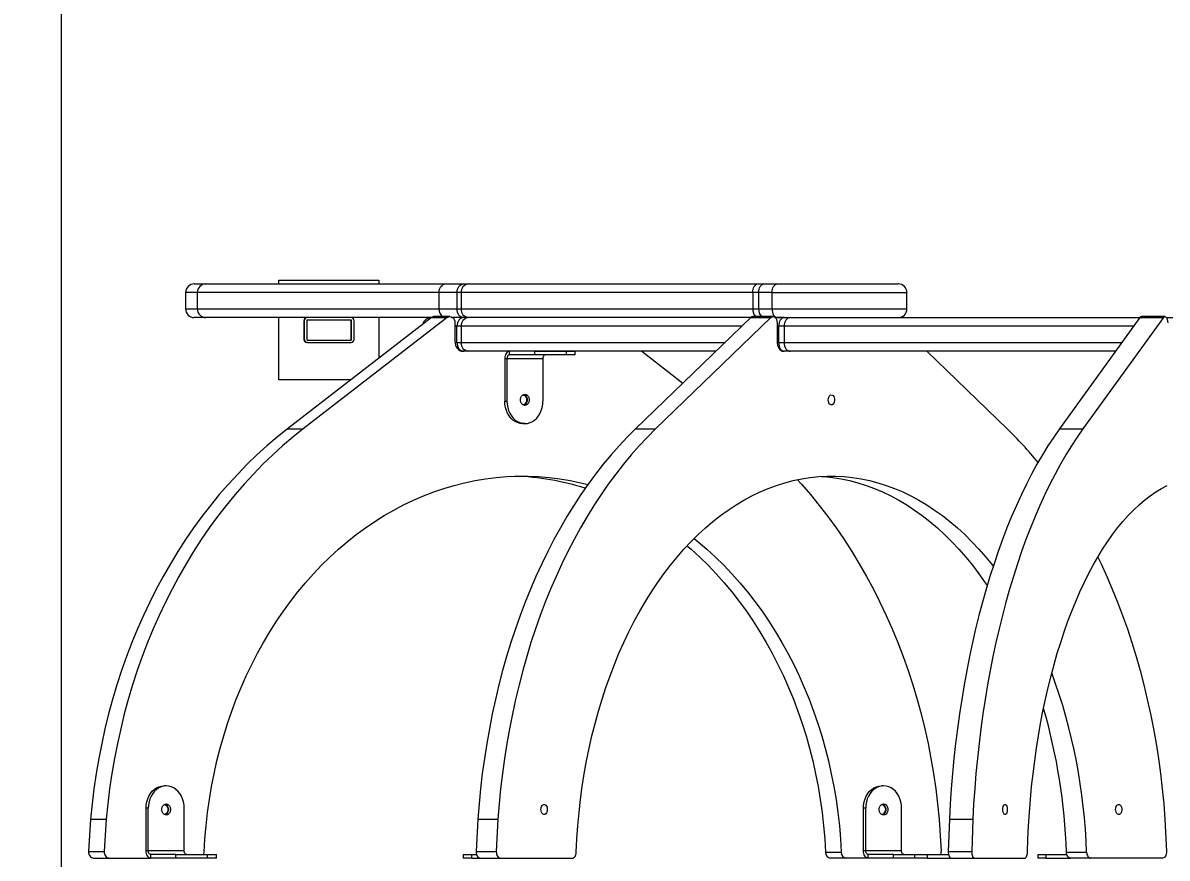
# Model space of a CAD drawing. Header units: millimetres. Extents: x -4727 to 4677, y -3642 to 4812.
# Drawn here: x -3258 to -2340, y -1421 to -751 of the extents above; entities that cross this region are included whole.
import ezdxf

# ---------------------------------------------------------------- set-up
doc = ezdxf.new("R2010")
doc.units = ezdxf.units.MM
for name, color, linetype in [('DIKOM_ОБЪЕКТ', 7, 'Continuous'), ('DIKOM_РАЗМЕР_ЗОНА', 7, 'Continuous'), ('DIKOM_РАЗМЕР_ОБЪЕКТА', 7, 'Continuous')]:
    doc.layers.add(name, color=color, linetype=linetype)
doc.styles.add('style1', font='arial.ttf', dxfattribs={"width": 0.8})
doc.dimstyles.new('1-50', dxfattribs={"dimtxt": 300, "dimasz": 200, "dimexe": 100, "dimexo": 0, "dimgap": 100, "dimtad": 1, "dimdec": 0, "dimtxsty": 'style1', "dimcen": 0, "dimclrd": 7, "dimclre": 7, "dimadec": 1, "dimazin": 2, "dimtfac": 1, "dimtdec": 0, "dimtmove": 1, "dimatfit": 3, "dimfxl": 0, "dimlwd": 25, "dimlwe": 18, "dimarcsym": 0})

# ---------------------------------------------------------------- blocks, each defined once
blk = doc.blocks.new('*D15')
at = {"layer": 'Defpoints', "color": 0, "transparency": 16777216}
for p in [(1810.05, 3454.79), (1810.05, 1556.95), (-3226.68, -1434.35)]:
    blk.add_point(p, dxfattribs=at)
at = {"layer": 'DIKOM_РАЗМЕР_ОБЪЕКТА', "color": 7, "lineweight": 18, "transparency": 16777216}
for p, q in [((-3226.68, -1434.35), (-3226.68, 3554.79)), ((1810.05, 1556.95), (1810.05, 3554.79))]:
    blk.add_line(p, q, dxfattribs=at)
at = {"layer": 'DIKOM_РАЗМЕР_ОБЪЕКТА', "color": 7, "lineweight": 25, "transparency": 16777216}
blk.add_line((-3026.68, 3454.79), (1610.05, 3454.79), dxfattribs=at)
at = {"layer": 'DIKOM_РАЗМЕР_ОБЪЕКТА', "color": 7, "transparency": 16777216}
for points in [[(-3026.68, 3488.12), (-3026.68, 3421.46), (-3226.68, 3454.79)], [(1610.05, 3488.12), (1610.05, 3421.46), (1810.05, 3454.79)]]:
    blk.add_solid(points, dxfattribs=at)
at = {"layer": 'DIKOM_РАЗМЕР_ОБЪЕКТА', "color": 0, "transparency": 16777216, "insert": (-1130.75, 3707.96), "char_height": 300, "attachment_point": 5, "style": 'style1'}
blk.add_mtext('5000', dxfattribs=at)
blk = doc.blocks.new('*D14')
at = {"layer": 'Defpoints', "color": 0, "transparency": 16777216}
for p in [(3933.65, 4362.29), (3933.65, 1610.98), (-4726.68, -2207.35)]:
    blk.add_point(p, dxfattribs=at)
at = {"layer": 'DIKOM_РАЗМЕР_ЗОНА', "color": 7, "lineweight": 18, "transparency": 16777216}
for p, q in [((-4726.68, -2207.35), (-4726.68, 4462.29)), ((3933.65, 1610.98), (3933.65, 4462.29))]:
    blk.add_line(p, q, dxfattribs=at)
at = {"layer": 'DIKOM_РАЗМЕР_ЗОНА', "color": 7, "lineweight": 25, "transparency": 16777216}
blk.add_line((-4526.68, 4362.29), (3733.65, 4362.29), dxfattribs=at)
at = {"layer": 'DIKOM_РАЗМЕР_ЗОНА', "color": 7, "transparency": 16777216}
for points in [[(-4526.68, 4395.62), (-4526.68, 4328.96), (-4726.68, 4362.29)], [(3733.65, 4395.62), (3733.65, 4328.96), (3933.65, 4362.29)]]:
    blk.add_solid(points, dxfattribs=at)
at = {"layer": 'DIKOM_РАЗМЕР_ЗОНА', "color": 0, "transparency": 16777216, "insert": (-1226.33, 4615.46), "char_height": 300, "attachment_point": 5, "style": 'style1'}
blk.add_mtext('8650', dxfattribs=at)

msp = doc.modelspace()

# ---------------------------------------------------------------- linework, layer by layer
at = {"layer": 'DIKOM_ОБЪЕКТ', "color": 7, "linetype": 'Continuous', "lineweight": 15}
for p, q in [((-3120.06, -960.37), (-3110.79, -960.37)), ((-3110.79, -960.37), (-2918.21, -960.37)), ((-3052.17, -960.37), (-3052.17, -957.37)), ((-3052.17, -957.37), (-3052.16, -957.37)), ((-3052.16, -960.37), (-3052.16, -957.37)), ((-3052.16, -957.37), (-2972.16, -957.37)), ((-2972.16, -957.37), (-2972.16, -960.37)), ((-2918.21, -960.37), (-2903.83, -960.37)), ((-2903.83, -960.37), (-2900.16, -960.37)), ((-2900.16, -960.37), (-2667.95, -960.37)), ((-2667.95, -960.37), (-2662.85, -960.37)), ((-2662.85, -960.37), (-2652.2, -960.37)), ((-2652.2, -960.37), (-2555.4, -960.37)), ((-3127.06, -967.37), (-3127.06, -980.37)), ((-3117.67, -967.37), (-3127.06, -967.37)), ((-2923.81, -967.37), (-3117.67, -967.37)), ((-3117.67, -967.37), (-3117.67, -980.37)), ((-2909.43, -967.37), (-2923.81, -967.37)), ((-2923.81, -967.37), (-2923.81, -980.37)), ((-2906.05, -967.37), (-2909.43, -967.37)), ((-2909.43, -967.37), (-2909.43, -980.37)), ((-2672.02, -967.37), (-2906.05, -967.37)), ((-2906.05, -967.37), (-2906.05, -980.37)), ((-2667.34, -967.37), (-2672.02, -967.37)), ((-2672.02, -967.37), (-2672.02, -980.37)), ((-2656.68, -967.37), (-2667.34, -967.37)), ((-2667.34, -967.37), (-2667.34, -980.37)), ((-2656.68, -967.37), (-2656.68, -980.37)), ((-2656.68, -967.37), (-2548.4, -967.37)), ((-2548.4, -980.37), (-2548.4, -967.37)), ((-3127.06, -980.37), (-3117.67, -980.37)), ((-3117.67, -980.37), (-2923.81, -980.37)), ((-2923.81, -980.37), (-2909.43, -980.37)), ((-2909.43, -980.37), (-2906.05, -980.37)), ((-2906.05, -980.37), (-2672.02, -980.37)), ((-2672.02, -980.37), (-2667.34, -980.37)), ((-2667.34, -980.37), (-2656.68, -980.37)), ((-2656.68, -980.37), (-2548.4, -980.37)), ((-3110.79, -987.37), (-3120.06, -987.37)), ((-2929.77, -987.37), (-3110.79, -987.37)), ((-3052.17, -1037.37), (-3052.17, -987.37)), ((-3052.16, -1037.37), (-3052.16, -987.37)), ((-2929.79, -987.38), (-3045.27, -1076.62)), ((-2917.19, -987.38), (-3032.67, -1076.62)), ((-3031.83, -989.87), (-3032.16, -989.87)), ((-3032.16, -989.87), (-3032.16, -1004.87)), ((-3031.83, -989.87), (-3031.83, -1004.87)), ((-3029.83, -989.87), (-3029.83, -1004.87)), ((-2994.33, -989.37), (-3029.33, -989.37)), ((-2993.83, -989.87), (-2994.16, -989.87)), ((-2994.16, -1004.87), (-2994.16, -989.87)), ((-2993.83, -1004.87), (-2993.83, -989.87)), ((-2991.83, -1004.87), (-2991.83, -989.87)), ((-2972.16, -987.37), (-2972.16, -1020.13)), ((-2930.02, -987.37), (-2929.77, -987.37)), ((-2929.79, -987.38), (-2917.19, -987.38)), ((-2915.01, -986.58), (-2927.61, -986.58)), ((-2903.83, -987.37), (-2912.86, -987.37)), ((-2900.16, -987.37), (-2903.83, -987.37)), ((-2673.57, -987.37), (-2900.16, -987.37)), ((-2673.59, -987.38), (-2766.08, -1076.62)), ((-2657.47, -987.38), (-2749.96, -1076.62)), ((-2673.59, -987.38), (-2657.47, -987.38)), ((-2655.72, -986.58), (-2671.84, -986.58)), ((-2652.2, -987.37), (-2653.99, -987.37)), ((-2653.99, -987.37), (-2646.77, -987.37)), ((-2646.77, -987.37), (-2652.2, -987.37)), ((-2646.77, -987.37), (-2641.98, -987.37)), ((-2641.98, -987.37), (-2361.42, -987.37)), ((-2361.44, -987.38), (-2425.99, -1076.62)), ((-2342.65, -987.38), (-2407.21, -1076.62)), ((-2361.44, -987.38), (-2342.65, -987.38)), ((-2341.43, -986.58), (-2360.22, -986.58)), ((-2340.23, -987.37), (-2335.13, -987.37)), ((-2911.01, -991.58), (-2911.01, -1006.37)), ((-2909.43, -994.37), (-2911.01, -994.37)), ((-2906.05, -994.37), (-2909.43, -994.37)), ((-2909.43, -1007.37), (-2909.43, -994.37)), ((-2906.05, -994.37), (-2906.05, -1007.37)), ((-2680.83, -994.37), (-2906.05, -994.37)), ((-2652.52, -991.58), (-2652.52, -1006.37)), ((-2651.26, -994.37), (-2652.52, -994.37)), ((-2646.85, -994.37), (-2651.26, -994.37)), ((-2651.26, -1007.37), (-2651.26, -994.37)), ((-2646.85, -994.37), (-2646.85, -1007.37)), ((-2366.49, -994.37), (-2646.85, -994.37)), ((-3031.83, -1004.87), (-3032.16, -1004.87)), ((-3029.33, -1007.37), (-3029.66, -1007.37)), ((-3029.33, -1005.37), (-2994.33, -1005.37)), ((-3029.33, -1007.37), (-2994.33, -1007.37)), ((-2993.83, -1004.87), (-2994.16, -1004.87)), ((-2910.96, -1007.37), (-2909.43, -1007.37)), ((-2909.43, -1007.37), (-2906.05, -1007.37)), ((-2906.05, -1007.37), (-2694.3, -1007.37)), ((-2652.48, -1007.37), (-2651.26, -1007.37)), ((-2651.26, -1007.37), (-2646.85, -1007.37)), ((-2646.85, -1007.37), (-2375.89, -1007.37)), ((-2903.83, -1014.37), (-2904.68, -1014.37)), ((-2867.42, -1014.37), (-2904.62, -1014.37)), ((-2900.16, -1014.37), (-2903.83, -1014.37)), ((-2701.55, -1014.37), (-2900.16, -1014.37)), ((-2867.42, -1014.37), (-2867.42, -1017.37)), ((-2847.01, -1014.37), (-2867.42, -1014.37)), ((-2847.01, -1017.37), (-2867.42, -1017.37)), ((-2847.01, -1014.37), (-2821.81, -1014.37)), ((-2847.01, -1017.37), (-2847.01, -1014.37)), ((-2821.81, -1017.37), (-2847.01, -1017.37)), ((-2821.81, -1014.37), (-2821.81, -1017.37)), ((-2821.81, -1014.37), (-2814.61, -1014.37)), ((-2814.61, -1017.37), (-2821.81, -1017.37)), ((-2814.61, -1017.37), (-2814.61, -1014.37)), ((-2808.62, -1014.37), (-2814.61, -1014.37)), ((-2761.13, -1014.37), (-2728.05, -1039.93)), ((-2646.77, -1014.37), (-2647.45, -1014.37)), ((-2570.51, -1014.37), (-2647.39, -1014.37)), ((-2641.98, -1014.37), (-2646.77, -1014.37)), ((-2380.95, -1014.37), (-2641.98, -1014.37)), ((-2532.47, -1014.37), (-2467.94, -1076.62)), ((-2381.35, -1014.37), (-2381.35, -1014.92)), ((-2381.35, -1014.37), (-2380.95, -1014.37)), ((-2869.22, -1020.37), (-2871.02, -1020.37)), ((-2871.02, -1020.37), (-2871.02, -1054.37)), ((-2840.42, -1020.37), (-2869.22, -1020.37)), ((-2869.22, -1020.37), (-2869.22, -1054.37)), ((-2840.42, -1020.37), (-2840.42, -1054.37)), ((-3052.17, -1037.37), (-3052.16, -1037.37)), ((-2994.47, -1037.37), (-3052.16, -1037.37)), ((-2871.02, -1054.37), (-2869.22, -1054.37)), ((-2854.82, -1072.37), (-2856.62, -1072.37)), ((-3045.27, -1076.62), (-3032.67, -1076.62)), ((-2766.08, -1076.62), (-2749.96, -1076.62)), ((-2425.99, -1076.62), (-2407.21, -1076.62)), ((-3142.57, -1362.85), (-3144.37, -1362.85)), ((-2567.06, -1362.85), (-2568.86, -1362.85)), ((-3156.97, -1380.85), (-3158.77, -1380.85)), ((-3158.77, -1414.85), (-3158.77, -1380.85)), ((-3156.97, -1414.85), (-3156.97, -1380.85)), ((-3128.17, -1414.85), (-3128.17, -1380.85)), ((-2581.46, -1380.85), (-2583.26, -1380.85)), ((-2583.26, -1414.85), (-2583.26, -1380.85)), ((-2581.46, -1414.85), (-2581.46, -1380.85)), ((-2552.66, -1414.85), (-2552.66, -1380.85)), ((-3203.3, -1389.7), (-3204.87, -1415.62)), ((-3203.3, -1389.7), (-3190.7, -1389.7)), ((-3190.7, -1389.7), (-3192.26, -1415.62)), ((-2892.65, -1389.7), (-2893.9, -1415.62)), ((-2892.65, -1389.7), (-2876.52, -1389.7)), ((-2876.52, -1389.7), (-2877.78, -1415.62)), ((-2522.54, -1389.7), (-2520.97, -1415.62)), ((-2514.33, -1389.7), (-2515.2, -1415.62)), ((-2514.33, -1389.7), (-2495.54, -1389.7)), ((-2495.54, -1389.7), (-2496.42, -1415.62)), ((-2341.38, -1389.7), (-2340.12, -1415.62)), ((-3204.87, -1415.62), (-3192.26, -1415.62)), ((-3200.87, -1420.85), (-3188.27, -1420.85)), ((-3188.27, -1420.85), (-3155.17, -1420.85)), ((-3158.77, -1414.85), (-3156.97, -1414.85)), ((-3156.97, -1414.85), (-3128.17, -1414.85)), ((-3155.17, -1417.85), (-3155.17, -1420.85)), ((-3134.77, -1417.85), (-3155.17, -1417.85)), ((-3134.77, -1420.85), (-3155.17, -1420.85)), ((-3134.77, -1420.85), (-3134.77, -1417.85)), ((-3134.77, -1417.85), (-3109.57, -1417.85)), ((-3109.57, -1420.85), (-3134.77, -1420.85)), ((-3109.57, -1420.85), (-3109.57, -1417.85)), ((-3109.57, -1417.85), (-3102.37, -1417.85)), ((-3102.37, -1420.85), (-3109.57, -1420.85)), ((-3102.37, -1420.85), (-3102.37, -1417.85)), ((-2904.25, -1417.85), (-2904.25, -1420.85)), ((-2904.25, -1417.85), (-2897.79, -1417.85)), ((-2897.79, -1420.85), (-2904.25, -1420.85)), ((-2897.79, -1417.85), (-2897.79, -1420.85)), ((-2897.79, -1417.85), (-2893.64, -1417.85)), ((-2897.79, -1420.85), (-2890.7, -1420.85)), ((-2893.9, -1415.62), (-2877.78, -1415.62)), ((-2890.7, -1420.85), (-2874.58, -1420.85)), ((-2874.58, -1420.85), (-2816.84, -1420.85)), ((-2613.65, -1416.13), (-2601.05, -1416.13)), ((-2597.06, -1420.85), (-2609.66, -1420.85)), ((-2579.66, -1420.85), (-2597.06, -1420.85)), ((-2583.26, -1414.85), (-2581.46, -1414.85)), ((-2581.46, -1414.85), (-2552.66, -1414.85)), ((-2579.66, -1417.85), (-2579.66, -1420.85)), ((-2559.26, -1417.85), (-2579.66, -1417.85)), ((-2559.26, -1420.85), (-2579.66, -1420.85)), ((-2559.26, -1420.85), (-2559.26, -1417.85)), ((-2559.26, -1417.85), (-2542.21, -1417.85)), ((-2542.21, -1420.85), (-2559.26, -1420.85)), ((-2542.21, -1417.85), (-2542.21, -1420.85)), ((-2542.21, -1417.85), (-2532.26, -1417.85)), ((-2532.26, -1420.85), (-2542.21, -1420.85)), ((-2532.26, -1417.85), (-2532.26, -1420.85)), ((-2532.26, -1417.85), (-2515.02, -1417.85)), ((-2532.26, -1420.85), (-2512.97, -1420.85)), ((-2515.2, -1415.62), (-2496.42, -1415.62)), ((-2512.97, -1420.85), (-2494.19, -1420.85)), ((-2494.19, -1420.85), (-2453.89, -1420.85)), ((-2443.32, -1417.85), (-2443.32, -1420.85)), ((-2443.32, -1417.85), (-2436.85, -1417.85)), ((-2436.85, -1420.85), (-2443.32, -1420.85)), ((-2436.85, -1417.85), (-2436.85, -1420.85)), ((-2436.85, -1417.85), (-2420.12, -1417.85)), ((-2436.85, -1420.85), (-2417.19, -1420.85)), ((-2420.38, -1416.13), (-2404.26, -1416.13)), ((-2401.06, -1420.85), (-2417.19, -1420.85)), ((-2343.32, -1420.85), (-2401.06, -1420.85))]:
    msp.add_line(p, q, dxfattribs=at)
at = {"layer": 'DIKOM_ОБЪЕКТ', "color": 7, "linetype": 'Continuous', "lineweight": 15, "flags": 128}
for points in [[(-2923.81, -967.37), (-2923.71, -966), (-2923.39, -964.69), (-2922.87, -963.48), (-2922.17, -962.42), (-2921.33, -961.55), (-2920.36, -960.9), (-2919.31, -960.5), (-2918.21, -960.37)], [(-2909.43, -967.37), (-2909.32, -966), (-2909, -964.69), (-2908.49, -963.48), (-2907.79, -962.42), (-2906.94, -961.55), (-2905.97, -960.9), (-2904.92, -960.5), (-2903.83, -960.37)], [(-2672.02, -967.37), (-2671.95, -966), (-2671.71, -964.69), (-2671.34, -963.48), (-2670.83, -962.42), (-2670.21, -961.55), (-2669.51, -960.9), (-2668.74, -960.5), (-2667.95, -960.37)], [(-2667.34, -967.37), (-2667.25, -966), (-2667, -964.69), (-2666.58, -963.48), (-2666.02, -962.42), (-2665.35, -961.55), (-2664.57, -960.9), (-2663.73, -960.5), (-2662.85, -960.37)], [(-2656.68, -967.37), (-2656.6, -966), (-2656.34, -964.69), (-2655.93, -963.48), (-2655.37, -962.42), (-2654.69, -961.55), (-2653.91, -960.9), (-2653.07, -960.5), (-2652.2, -960.37)], [(-2903.83, -987.37), (-2904.92, -987.23), (-2905.97, -986.83), (-2906.94, -986.19), (-2907.79, -985.32), (-2908.49, -984.25), (-2909, -983.04), (-2909.32, -981.73), (-2909.43, -980.37)], [(-2656.68, -980.37), (-2656.6, -981.73), (-2656.34, -983.04), (-2655.93, -984.25), (-2655.37, -985.32), (-2654.69, -986.19), (-2653.91, -986.83), (-2653.07, -987.23), (-2652.2, -987.37)], [(-2917.19, -987.38), (-2916.23, -986.81), (-2915.17, -986.58), (-2914.11, -986.71), (-2913.1, -987.18), (-2912.24, -987.97), (-2911.58, -989.02), (-2911.16, -990.25), (-2911.01, -991.58)], [(-2903.83, -987.37), (-2904.92, -987.5), (-2905.97, -987.9), (-2906.94, -988.55), (-2907.79, -989.42), (-2908.49, -990.48), (-2909, -991.69), (-2909.32, -993), (-2909.43, -994.37)], [(-2657.47, -987.38), (-2656.69, -986.81), (-2655.85, -986.58), (-2654.99, -986.71), (-2654.19, -987.18), (-2653.5, -987.97), (-2652.97, -989.02), (-2652.63, -990.25), (-2652.52, -991.58)], [(-2646.77, -987.37), (-2647.65, -987.5), (-2648.49, -987.9), (-2649.26, -988.55), (-2649.94, -989.42), (-2650.5, -990.48), (-2650.92, -991.69), (-2651.17, -993), (-2651.26, -994.37)], [(-2641.98, -987.37), (-2642.93, -987.5), (-2643.85, -987.9), (-2644.69, -988.55), (-2645.43, -989.42), (-2646.03, -990.48), (-2646.48, -991.69), (-2646.76, -993), (-2646.85, -994.37)], [(-2342.65, -987.38), (-2342.11, -986.81), (-2341.52, -986.58), (-2340.93, -986.71), (-2340.37, -987.18), (-2339.88, -987.97), (-2339.51, -989.02), (-2339.28, -990.25), (-2339.2, -991.58)], [(-2911.01, -1006.37), (-2910.89, -1007.93), (-2910.53, -1009.43), (-2909.94, -1010.81), (-2909.14, -1012.02), (-2908.17, -1013.02), (-2907.06, -1013.76), (-2905.86, -1014.21), (-2904.62, -1014.37)], [(-2909.43, -1007.37), (-2909.32, -1008.73), (-2909, -1010.04), (-2908.49, -1011.25), (-2907.79, -1012.32), (-2906.94, -1013.19), (-2905.97, -1013.83), (-2904.92, -1014.23), (-2903.83, -1014.37)], [(-2652.52, -1006.37), (-2652.42, -1007.93), (-2652.13, -1009.43), (-2651.65, -1010.81), (-2651.02, -1012.02), (-2650.24, -1013.02), (-2649.35, -1013.76), (-2648.39, -1014.21), (-2647.39, -1014.37)], [(-2651.26, -1007.37), (-2651.17, -1008.73), (-2650.92, -1010.04), (-2650.5, -1011.25), (-2649.94, -1012.32), (-2649.26, -1013.19), (-2648.49, -1013.83), (-2647.65, -1014.23), (-2646.77, -1014.37)], [(-2646.85, -1007.37), (-2646.76, -1008.73), (-2646.48, -1010.04), (-2646.03, -1011.25), (-2645.43, -1012.32), (-2644.69, -1013.19), (-2643.85, -1013.83), (-2642.93, -1014.23), (-2641.98, -1014.37)], [(-2867.42, -1014.37), (-2868.12, -1014.48), (-2868.79, -1014.82), (-2869.42, -1015.38), (-2869.96, -1016.12), (-2870.41, -1017.03), (-2870.74, -1018.07), (-2870.95, -1019.2), (-2871.02, -1020.37)], [(-2867.42, -1017.37), (-2867.77, -1017.42), (-2868.1, -1017.59), (-2868.42, -1017.87), (-2868.69, -1018.24), (-2868.91, -1018.7), (-2869.08, -1019.22), (-2869.18, -1019.78), (-2869.22, -1020.37)], [(-2838.62, -1017.37), (-2838.97, -1017.42), (-2839.31, -1017.59), (-2839.62, -1017.87), (-2839.89, -1018.24), (-2840.11, -1018.7), (-2840.28, -1019.22), (-2840.38, -1019.78), (-2840.42, -1020.37)], [(-2856.62, -1072.37), (-2858.67, -1072.18), (-2860.67, -1071.64), (-2862.6, -1070.74), (-2864.4, -1069.51), (-2866.05, -1067.97), (-2867.5, -1066.15), (-2868.73, -1064.1), (-2869.71, -1061.84), (-2870.43, -1059.44), (-2870.87, -1056.93), (-2871.02, -1054.37)], [(-2869.22, -1054.37), (-2869.07, -1056.93), (-2868.63, -1059.44), (-2867.91, -1061.84), (-2866.93, -1064.1), (-2865.7, -1066.15), (-2864.25, -1067.97), (-2862.6, -1069.51), (-2860.8, -1070.74), (-2858.87, -1071.64), (-2856.87, -1072.18), (-2854.82, -1072.37)], [(-2854.82, -1048.97), (-2853.82, -1049.14), (-2852.91, -1049.66), (-2852.16, -1050.48), (-2851.61, -1051.54), (-2851.33, -1052.74), (-2851.33, -1053.99), (-2851.61, -1055.19), (-2852.16, -1056.25), (-2852.91, -1057.07), (-2853.82, -1057.59), (-2854.82, -1057.77), (-2855.81, -1057.59), (-2856.72, -1057.07), (-2857.48, -1056.25), (-2858.02, -1055.19), (-2858.3, -1053.99), (-2858.3, -1052.74), (-2858.02, -1051.54), (-2857.48, -1050.48), (-2856.72, -1049.66), (-2855.81, -1049.14), (-2854.82, -1048.97)], [(-2856.31, -1049.38), (-2855.9, -1049.47), (-2855.02, -1049.9), (-2854.27, -1050.65), (-2853.73, -1051.63), (-2853.45, -1052.77), (-2853.45, -1053.96), (-2853.73, -1055.1), (-2854.27, -1056.09), (-2855.02, -1056.83), (-2855.9, -1057.27), (-2856.31, -1057.35)], [(-2855.72, -1049.11), (-2855.62, -1049.14), (-2854.71, -1049.66), (-2853.96, -1050.48), (-2853.41, -1051.54), (-2853.13, -1052.74), (-2853.13, -1053.99), (-2853.41, -1055.19), (-2853.96, -1056.25), (-2854.71, -1057.07), (-2855.62, -1057.59), (-2855.72, -1057.62)], [(-2854.82, -1072.37), (-2852.77, -1072.18), (-2850.76, -1071.64), (-2848.83, -1070.74), (-2847.03, -1069.51), (-2845.39, -1067.97), (-2843.93, -1066.15), (-2842.7, -1064.1), (-2841.72, -1061.84), (-2841, -1059.44), (-2840.56, -1056.93), (-2840.42, -1054.37)], [(-2611.51, -1053.37), (-2611.4, -1052.19), (-2611.07, -1051.11), (-2610.55, -1050.24), (-2609.89, -1049.64), (-2609.14, -1049.38), (-2608.38, -1049.47), (-2607.67, -1049.9), (-2607.07, -1050.65), (-2606.64, -1051.63), (-2606.42, -1052.77), (-2606.42, -1053.96), (-2606.64, -1055.1), (-2607.07, -1056.09), (-2607.67, -1056.83), (-2608.38, -1057.27), (-2609.14, -1057.35), (-2609.89, -1057.09), (-2610.55, -1056.49), (-2611.07, -1055.62), (-2611.4, -1054.54), (-2611.51, -1053.37)], [(-3045.27, -1076.62), (-3053.61, -1083.28), (-3061.78, -1090.24), (-3069.79, -1097.49), (-3077.62, -1105.04), (-3085.27, -1112.86), (-3092.74, -1120.97), (-3100.01, -1129.34), (-3107.09, -1137.98), (-3113.96, -1146.87), (-3120.61, -1156.01), (-3127.05, -1165.39), (-3133.27, -1175), (-3139.26, -1184.84), (-3145.02, -1194.89), (-3150.54, -1205.14), (-3155.82, -1215.6), (-3160.85, -1226.24), (-3165.62, -1237.06), (-3170.15, -1248.06), (-3174.41, -1259.21), (-3178.41, -1270.52), (-3182.14, -1281.96), (-3185.61, -1293.54), (-3188.8, -1305.24), (-3191.71, -1317.05), (-3194.35, -1328.97), (-3196.71, -1340.97), (-3198.78, -1353.06), (-3200.57, -1365.22), (-3202.08, -1377.43), (-3203.3, -1389.7)], [(-3032.67, -1076.62), (-3041, -1083.28), (-3049.18, -1090.24), (-3057.18, -1097.49), (-3065.02, -1105.04), (-3072.67, -1112.86), (-3080.14, -1120.97), (-3087.41, -1129.34), (-3094.49, -1137.98), (-3101.36, -1146.87), (-3108.01, -1156.01), (-3114.45, -1165.39), (-3120.67, -1175), (-3126.66, -1184.84), (-3132.42, -1194.89), (-3137.94, -1205.14), (-3143.22, -1215.6), (-3148.25, -1226.24), (-3153.02, -1237.06), (-3157.55, -1248.06), (-3161.81, -1259.21), (-3165.81, -1270.52), (-3169.54, -1281.96), (-3173.01, -1293.54), (-3176.2, -1305.24), (-3179.11, -1317.05), (-3181.75, -1328.97), (-3184.11, -1340.97), (-3186.18, -1353.06), (-3187.97, -1365.22), (-3189.48, -1377.43), (-3190.7, -1389.7)], [(-2766.08, -1076.62), (-2772.75, -1083.28), (-2779.3, -1090.24), (-2785.71, -1097.49), (-2791.99, -1105.04), (-2798.12, -1112.86), (-2804.1, -1120.97), (-2809.92, -1129.34), (-2815.59, -1137.98), (-2821.09, -1146.87), (-2826.42, -1156.01), (-2831.58, -1165.39), (-2836.56, -1175), (-2841.36, -1184.84), (-2845.97, -1194.89), (-2850.39, -1205.14), (-2854.62, -1215.6), (-2858.65, -1226.24), (-2862.47, -1237.06), (-2866.1, -1248.06), (-2869.51, -1259.21), (-2872.71, -1270.52), (-2875.7, -1281.96), (-2878.48, -1293.54), (-2881.03, -1305.24), (-2883.37, -1317.05), (-2885.48, -1328.97), (-2887.37, -1340.97), (-2889.03, -1353.06), (-2890.46, -1365.22), (-2891.67, -1377.43), (-2892.65, -1389.7)], [(-2749.96, -1076.62), (-2756.63, -1083.28), (-2763.18, -1090.24), (-2769.59, -1097.49), (-2775.86, -1105.04), (-2781.99, -1112.86), (-2787.97, -1120.97), (-2793.8, -1129.34), (-2799.47, -1137.98), (-2804.97, -1146.87), (-2810.3, -1156.01), (-2815.46, -1165.39), (-2820.44, -1175), (-2825.24, -1184.84), (-2829.85, -1194.89), (-2834.27, -1205.14), (-2838.49, -1215.6), (-2842.52, -1226.24), (-2846.35, -1237.06), (-2849.97, -1248.06), (-2853.39, -1259.21), (-2856.59, -1270.52), (-2859.58, -1281.96), (-2862.35, -1293.54), (-2864.91, -1305.24), (-2867.24, -1317.05), (-2869.36, -1328.97), (-2871.24, -1340.97), (-2872.91, -1353.06), (-2874.34, -1365.22), (-2875.55, -1377.43), (-2876.52, -1389.7)], [(-2425.99, -1076.62), (-2430.65, -1083.28), (-2435.22, -1090.24), (-2439.69, -1097.49), (-2444.07, -1105.04), (-2448.35, -1112.86), (-2452.52, -1120.97), (-2456.59, -1129.34), (-2460.54, -1137.98), (-2464.38, -1146.87), (-2468.11, -1156.01), (-2471.71, -1165.39), (-2475.18, -1175), (-2478.53, -1184.84), (-2481.75, -1194.89), (-2484.83, -1205.14), (-2487.78, -1215.6), (-2490.6, -1226.24), (-2493.27, -1237.06), (-2495.8, -1248.06), (-2498.18, -1259.21), (-2500.41, -1270.52), (-2502.5, -1281.96), (-2504.44, -1293.54), (-2506.22, -1305.24), (-2507.85, -1317.05), (-2509.32, -1328.97), (-2510.64, -1340.97), (-2511.8, -1353.06), (-2512.8, -1365.22), (-2513.65, -1377.43), (-2514.33, -1389.7)], [(-2407.21, -1076.62), (-2411.86, -1083.28), (-2416.43, -1090.24), (-2420.91, -1097.49), (-2425.29, -1105.04), (-2429.57, -1112.86), (-2433.74, -1120.97), (-2437.81, -1129.34), (-2441.76, -1137.98), (-2445.6, -1146.87), (-2449.32, -1156.01), (-2452.92, -1165.39), (-2456.4, -1175), (-2459.75, -1184.84), (-2462.97, -1194.89), (-2466.05, -1205.14), (-2469, -1215.6), (-2471.81, -1226.24), (-2474.48, -1237.06), (-2477.01, -1248.06), (-2479.39, -1259.21), (-2481.63, -1270.52), (-2483.72, -1281.96), (-2485.65, -1293.54), (-2487.44, -1305.24), (-2489.07, -1317.05), (-2490.54, -1328.97), (-2491.86, -1340.97), (-2493.02, -1353.06), (-2494.02, -1365.22), (-2494.86, -1377.43), (-2495.54, -1389.7)], [(-3112.18, -1416.13), (-3111.55, -1405.52), (-3110.64, -1394.93), (-3109.45, -1384.4), (-3107.98, -1373.91), (-3106.23, -1363.5), (-3104.2, -1353.16), (-3101.9, -1342.91), (-3099.33, -1332.76), (-3096.49, -1322.73), (-3093.39, -1312.82), (-3090.02, -1303.04), (-3086.39, -1293.41), (-3082.51, -1283.94), (-3078.38, -1274.63), (-3074.01, -1265.5), (-3069.39, -1256.55), (-3064.54, -1247.81), (-3059.46, -1239.26), (-3054.16, -1230.94), (-3048.63, -1222.84), (-3042.9, -1214.97), (-3036.95, -1207.35), (-3030.81, -1199.98), (-3024.48, -1192.87), (-3017.96, -1186.02), (-3011.26, -1179.45), (-3004.39, -1173.16), (-2997.35, -1167.17), (-2990.17, -1161.46), (-2982.83, -1156.06), (-2975.35, -1150.97), (-2967.74, -1146.19), (-2960.01, -1141.73), (-2952.17, -1137.59), (-2944.22, -1133.78), (-2936.17, -1130.31), (-2928.03, -1127.17), (-2919.82, -1124.37), (-2911.53, -1121.91), (-2903.19, -1119.8), (-2894.79, -1118.04), (-2886.35, -1116.63), (-2877.88, -1115.57), (-2869.38, -1114.86), (-2860.87, -1114.51), (-2852.36, -1114.51), (-2843.85, -1114.86), (-2835.35, -1115.57), (-2826.88, -1116.63), (-2818.44, -1118.04), (-2810.04, -1119.8), (-2804.28, -1121.22)], [(-2813.64, -1416.13), (-2813.14, -1405.52), (-2812.41, -1394.93), (-2811.45, -1384.4), (-2810.27, -1373.91), (-2808.87, -1363.5), (-2807.25, -1353.16), (-2805.41, -1342.91), (-2803.35, -1332.76), (-2801.07, -1322.73), (-2798.58, -1312.82), (-2795.89, -1303.04), (-2792.98, -1293.41), (-2789.88, -1283.94), (-2786.57, -1274.63), (-2783.06, -1265.5), (-2779.37, -1256.55), (-2775.48, -1247.81), (-2771.41, -1239.26), (-2767.16, -1230.94), (-2762.74, -1222.84), (-2758.15, -1214.97), (-2753.39, -1207.35), (-2748.47, -1199.98), (-2743.39, -1192.87), (-2738.17, -1186.02), (-2732.81, -1179.45), (-2727.3, -1173.16), (-2721.67, -1167.17), (-2715.91, -1161.46), (-2710.04, -1156.06), (-2704.05, -1150.97), (-2697.95, -1146.19), (-2691.76, -1141.73), (-2685.48, -1137.59), (-2679.11, -1133.78), (-2672.67, -1130.31), (-2666.15, -1127.17), (-2659.57, -1124.37), (-2652.93, -1121.91), (-2646.25, -1119.8), (-2639.52, -1118.04), (-2632.77, -1116.63), (-2625.98, -1115.57), (-2619.18, -1114.86), (-2612.36, -1114.51), (-2605.54, -1114.51), (-2598.72, -1114.86), (-2591.92, -1115.57), (-2585.13, -1116.63), (-2578.37, -1118.04), (-2571.65, -1119.8), (-2564.97, -1121.91), (-2558.33, -1124.37), (-2551.75, -1127.17), (-2545.23, -1130.31), (-2538.79, -1133.78), (-2532.42, -1137.59), (-2526.14, -1141.73), (-2519.94, -1146.19), (-2513.85, -1150.97), (-2507.86, -1156.06), (-2501.99, -1161.46), (-2496.23, -1167.17), (-2490.6, -1173.16), (-2485.09, -1179.45), (-2479.73, -1186.02), (-2479.16, -1186.75)], [(-2636.38, -1117.34), (-2633.09, -1120.97), (-2625.82, -1129.34), (-2618.75, -1137.98), (-2611.88, -1146.87), (-2605.22, -1156.01), (-2598.78, -1165.39), (-2592.56, -1175), (-2586.57, -1184.84), (-2580.81, -1194.89), (-2575.29, -1205.14), (-2570.02, -1215.6), (-2564.99, -1226.24), (-2560.21, -1237.06), (-2555.69, -1248.06), (-2551.42, -1259.21), (-2547.42, -1270.52), (-2543.69, -1281.96), (-2540.23, -1293.54), (-2537.04, -1305.24), (-2534.12, -1317.05), (-2531.48, -1328.97), (-2529.13, -1340.97), (-2527.05, -1353.06), (-2525.26, -1365.22), (-2523.76, -1377.43), (-2522.54, -1389.7)], [(-2617.01, -1114.71), (-2614.85, -1114.86), (-2608.04, -1115.57), (-2601.26, -1116.63), (-2594.5, -1118.04), (-2587.77, -1119.8), (-2581.09, -1121.91), (-2574.45, -1124.37), (-2567.87, -1127.17), (-2561.36, -1130.31), (-2554.91, -1133.78), (-2548.54, -1137.59), (-2542.26, -1141.73), (-2536.07, -1146.19), (-2529.97, -1150.97), (-2523.99, -1156.06), (-2518.11, -1161.46), (-2512.35, -1167.17), (-2506.72, -1173.16), (-2501.22, -1179.45), (-2495.85, -1186.02), (-2490.63, -1192.87), (-2485.56, -1199.98), (-2483.99, -1202.27)], [(-2451.65, -1416.13), (-2451.3, -1405.52), (-2450.79, -1394.93), (-2450.13, -1384.4), (-2449.3, -1373.91), (-2448.32, -1363.5), (-2447.19, -1353.16), (-2445.91, -1342.91), (-2444.47, -1332.76), (-2442.88, -1322.73), (-2441.15, -1312.82), (-2439.26, -1303.04), (-2437.24, -1293.41), (-2435.07, -1283.94), (-2432.76, -1274.63), (-2430.31, -1265.5), (-2427.73, -1256.55), (-2425.02, -1247.81), (-2422.18, -1239.26), (-2419.22, -1230.94), (-2416.13, -1222.84), (-2412.92, -1214.97), (-2409.6, -1207.35), (-2406.17, -1199.98), (-2402.63, -1192.87), (-2398.98, -1186.02), (-2395.24, -1179.45), (-2391.4, -1173.16), (-2387.46, -1167.17), (-2383.44, -1161.46), (-2379.34, -1156.06), (-2375.16, -1150.97), (-2370.91, -1146.19), (-2366.59, -1141.73), (-2362.2, -1137.59), (-2357.76, -1133.78), (-2353.26, -1130.31), (-2348.71, -1127.17), (-2344.12, -1124.37), (-2339.49, -1121.91)], [(-2719.09, -1164.56), (-2715.88, -1167.17), (-2708.85, -1173.16), (-2701.98, -1179.45), (-2695.28, -1186.02), (-2688.76, -1192.87), (-2682.42, -1199.98), (-2676.28, -1207.35), (-2670.34, -1214.97), (-2664.6, -1222.84), (-2659.08, -1230.94), (-2653.77, -1239.26), (-2648.69, -1247.81), (-2643.84, -1256.55), (-2639.22, -1265.5), (-2634.85, -1274.63), (-2630.72, -1283.94), (-2626.84, -1293.41), (-2623.21, -1303.04), (-2619.85, -1312.82), (-2616.74, -1322.73), (-2613.9, -1332.76), (-2611.33, -1342.91), (-2609.03, -1353.16), (-2607, -1363.5), (-2605.25, -1373.91), (-2603.78, -1384.4), (-2602.59, -1394.93), (-2601.68, -1405.52), (-2601.05, -1416.13)], [(-2724.7, -1170.34), (-2721.45, -1173.16), (-2714.58, -1179.45), (-2707.88, -1186.02), (-2701.36, -1192.87), (-2695.02, -1199.98), (-2688.88, -1207.35), (-2682.94, -1214.97), (-2677.2, -1222.84), (-2671.68, -1230.94), (-2666.37, -1239.26), (-2661.29, -1247.81), (-2656.44, -1256.55), (-2651.83, -1265.5), (-2647.45, -1274.63), (-2643.32, -1283.94), (-2639.44, -1293.41), (-2635.82, -1303.04), (-2632.45, -1312.82), (-2629.34, -1322.73), (-2626.5, -1332.76), (-2623.93, -1342.91), (-2621.63, -1353.16), (-2619.61, -1363.5), (-2617.86, -1373.91), (-2616.38, -1384.4), (-2615.19, -1394.93), (-2614.28, -1405.52), (-2613.65, -1416.13)], [(-2395.25, -1179.47), (-2392.66, -1184.84), (-2388.05, -1194.89), (-2383.63, -1205.14), (-2379.4, -1215.6), (-2375.38, -1226.24), (-2371.55, -1237.06), (-2367.93, -1248.06), (-2364.51, -1259.21), (-2361.31, -1270.52), (-2358.32, -1281.96), (-2355.54, -1293.54), (-2352.99, -1305.24), (-2350.65, -1317.05), (-2348.54, -1328.97), (-2346.65, -1340.97), (-2344.99, -1353.06), (-2343.56, -1365.22), (-2342.35, -1377.43), (-2341.38, -1389.7)], [(-3158.77, -1380.85), (-3158.62, -1378.28), (-3158.19, -1375.77), (-3157.47, -1373.37), (-3156.48, -1371.11), (-3155.25, -1369.06), (-3153.8, -1367.24), (-3152.15, -1365.7), (-3150.35, -1364.47), (-3148.43, -1363.57), (-3146.42, -1363.03), (-3144.37, -1362.85)], [(-3142.57, -1362.85), (-3144.62, -1363.03), (-3146.63, -1363.57), (-3148.55, -1364.47), (-3150.35, -1365.7), (-3152, -1367.24), (-3153.45, -1369.06), (-3154.68, -1371.11), (-3155.67, -1373.37), (-3156.39, -1375.77), (-3156.82, -1378.28), (-3156.97, -1380.85)], [(-3128.17, -1380.85), (-3128.32, -1378.28), (-3128.75, -1375.77), (-3129.47, -1373.37), (-3130.46, -1371.11), (-3131.69, -1369.06), (-3133.14, -1367.24), (-3134.78, -1365.7), (-3136.59, -1364.47), (-3138.51, -1363.57), (-3140.52, -1363.03), (-3142.57, -1362.85)], [(-2583.26, -1380.85), (-2583.12, -1378.28), (-2582.68, -1375.77), (-2581.96, -1373.37), (-2580.98, -1371.11), (-2579.75, -1369.06), (-2578.29, -1367.24), (-2576.65, -1365.7), (-2574.85, -1364.47), (-2572.92, -1363.57), (-2570.91, -1363.03), (-2568.86, -1362.85)], [(-2567.06, -1362.85), (-2569.11, -1363.03), (-2571.12, -1363.57), (-2573.04, -1364.47), (-2574.85, -1365.7), (-2576.49, -1367.24), (-2577.95, -1369.06), (-2579.18, -1371.11), (-2580.16, -1373.37), (-2580.88, -1375.77), (-2581.32, -1378.28), (-2581.46, -1380.85)], [(-2552.66, -1380.85), (-2552.81, -1378.28), (-2553.25, -1375.77), (-2553.97, -1373.37), (-2554.95, -1371.11), (-2556.18, -1369.06), (-2557.63, -1367.24), (-2559.28, -1365.7), (-2561.08, -1364.47), (-2563.01, -1363.57), (-2565.01, -1363.03), (-2567.06, -1362.85)], [(-3142.57, -1386.25), (-3143.56, -1386.07), (-3144.47, -1385.55), (-3145.23, -1384.73), (-3145.77, -1383.67), (-3146.05, -1382.47), (-3146.05, -1381.22), (-3145.77, -1380.02), (-3145.23, -1378.96), (-3144.47, -1378.14), (-3143.56, -1377.62), (-3142.57, -1377.45), (-3141.58, -1377.62), (-3140.67, -1378.14), (-3139.91, -1378.96), (-3139.37, -1380.02), (-3139.09, -1381.22), (-3139.09, -1382.47), (-3139.37, -1383.67), (-3139.91, -1384.73), (-3140.67, -1385.55), (-3141.58, -1386.07), (-3142.57, -1386.25)], [(-3144.07, -1377.86), (-3143.66, -1377.95), (-3142.77, -1378.38), (-3142.02, -1379.12), (-3141.49, -1380.11), (-3141.21, -1381.25), (-3141.21, -1382.44), (-3141.49, -1383.58), (-3142.02, -1384.57), (-3142.77, -1385.31), (-3143.66, -1385.75), (-3144.07, -1385.83)], [(-3143.47, -1377.59), (-3143.38, -1377.62), (-3142.47, -1378.14), (-3141.71, -1378.96), (-3141.17, -1380.02), (-3140.89, -1381.22), (-3140.89, -1382.47), (-3141.17, -1383.67), (-3141.71, -1384.73), (-3142.47, -1385.55), (-3143.38, -1386.07), (-3143.47, -1386.1)], [(-2841.98, -1381.85), (-2841.87, -1380.67), (-2841.54, -1379.59), (-2841.02, -1378.72), (-2840.35, -1378.12), (-2839.61, -1377.86), (-2838.85, -1377.95), (-2838.14, -1378.38), (-2837.54, -1379.12), (-2837.11, -1380.11), (-2836.88, -1381.25), (-2836.88, -1382.44), (-2837.11, -1383.58), (-2837.54, -1384.57), (-2838.14, -1385.31), (-2838.85, -1385.75), (-2839.61, -1385.83), (-2840.35, -1385.57), (-2841.02, -1384.97), (-2841.54, -1384.1), (-2841.87, -1383.02), (-2841.98, -1381.85)], [(-2567.06, -1386.25), (-2568.05, -1386.07), (-2568.97, -1385.55), (-2569.72, -1384.73), (-2570.26, -1383.67), (-2570.55, -1382.47), (-2570.55, -1381.22), (-2570.26, -1380.02), (-2569.72, -1378.96), (-2568.97, -1378.14), (-2568.05, -1377.62), (-2567.06, -1377.45), (-2566.07, -1377.62), (-2565.16, -1378.14), (-2564.4, -1378.96), (-2563.86, -1380.02), (-2563.58, -1381.22), (-2563.58, -1382.47), (-2563.86, -1383.67), (-2564.4, -1384.73), (-2565.16, -1385.55), (-2566.07, -1386.07), (-2567.06, -1386.25)], [(-2568.56, -1377.86), (-2568.15, -1377.95), (-2567.26, -1378.38), (-2566.52, -1379.12), (-2565.98, -1380.11), (-2565.7, -1381.25), (-2565.7, -1382.44), (-2565.98, -1383.58), (-2566.52, -1384.57), (-2567.26, -1385.31), (-2568.15, -1385.75), (-2568.56, -1385.83)], [(-2567.96, -1377.59), (-2567.87, -1377.62), (-2566.96, -1378.14), (-2566.2, -1378.96), (-2565.66, -1380.02), (-2565.38, -1381.22), (-2565.38, -1382.47), (-2565.66, -1383.67), (-2566.2, -1384.73), (-2566.96, -1385.55), (-2567.87, -1386.07), (-2567.96, -1386.1)], [(-2471.43, -1381.85), (-2471.36, -1380.67), (-2471.12, -1379.59), (-2470.76, -1378.72), (-2470.3, -1378.12), (-2469.78, -1377.86), (-2469.25, -1377.95), (-2468.75, -1378.38), (-2468.33, -1379.12), (-2468.03, -1380.11), (-2467.88, -1381.25), (-2467.88, -1382.44), (-2468.03, -1383.58), (-2468.33, -1384.57), (-2468.75, -1385.31), (-2469.25, -1385.75), (-2469.78, -1385.83), (-2470.3, -1385.57), (-2470.76, -1384.97), (-2471.12, -1384.1), (-2471.36, -1383.02), (-2471.43, -1381.85)], [(-2381.04, -1381.85), (-2380.93, -1380.67), (-2380.6, -1379.59), (-2380.08, -1378.72), (-2379.42, -1378.12), (-2378.67, -1377.86), (-2377.91, -1377.95), (-2377.2, -1378.38), (-2376.6, -1379.12), (-2376.17, -1380.11), (-2375.95, -1381.25), (-2375.95, -1382.44), (-2376.17, -1383.58), (-2376.6, -1384.57), (-2377.2, -1385.31), (-2377.91, -1385.75), (-2378.67, -1385.83), (-2379.42, -1385.57), (-2380.08, -1384.97), (-2380.6, -1384.1), (-2380.93, -1383.02), (-2381.04, -1381.85)], [(-3155.17, -1420.85), (-3155.87, -1420.73), (-3156.55, -1420.39), (-3157.17, -1419.83), (-3157.71, -1419.09), (-3158.16, -1418.18), (-3158.49, -1417.14), (-3158.7, -1416.02), (-3158.77, -1414.85)], [(-3155.17, -1417.85), (-3155.52, -1417.79), (-3155.86, -1417.62), (-3156.17, -1417.34), (-3156.44, -1416.97), (-3156.67, -1416.51), (-3156.83, -1415.99), (-3156.93, -1415.43), (-3156.97, -1414.85)], [(-3126.37, -1417.85), (-3126.72, -1417.79), (-3127.06, -1417.62), (-3127.37, -1417.34), (-3127.64, -1416.97), (-3127.87, -1416.51), (-3128.03, -1415.99), (-3128.14, -1415.43), (-3128.17, -1414.85)], [(-3112.51, -1417.85), (-3112.3, -1417.07), (-3112.18, -1416.13)], [(-2893.9, -1415.62), (-2893.87, -1416.63), (-2893.7, -1417.6), (-2893.41, -1418.51), (-2893.02, -1419.3), (-2892.53, -1419.96), (-2891.96, -1420.44), (-2891.34, -1420.74), (-2890.7, -1420.85)], [(-2877.78, -1415.62), (-2877.74, -1416.63), (-2877.58, -1417.6), (-2877.29, -1418.51), (-2876.89, -1419.3), (-2876.4, -1419.96), (-2875.84, -1420.44), (-2875.22, -1420.74), (-2874.58, -1420.85)], [(-2816.84, -1420.85), (-2816.23, -1420.76), (-2815.65, -1420.49), (-2815.12, -1420.06), (-2814.64, -1419.48), (-2814.24, -1418.77), (-2813.93, -1417.96), (-2813.73, -1417.07), (-2813.64, -1416.13)], [(-2579.66, -1420.85), (-2580.36, -1420.73), (-2581.04, -1420.39), (-2581.66, -1419.83), (-2582.21, -1419.09), (-2582.66, -1418.18), (-2582.99, -1417.14), (-2583.19, -1416.02), (-2583.26, -1414.85)], [(-2579.66, -1417.85), (-2580.01, -1417.79), (-2580.35, -1417.62), (-2580.66, -1417.34), (-2580.94, -1416.97), (-2581.16, -1416.51), (-2581.33, -1415.99), (-2581.43, -1415.43), (-2581.46, -1414.85)], [(-2550.86, -1417.85), (-2551.21, -1417.79), (-2551.55, -1417.62), (-2551.86, -1417.34), (-2552.14, -1416.97), (-2552.36, -1416.51), (-2552.53, -1415.99), (-2552.63, -1415.43), (-2552.66, -1414.85)], [(-2515.2, -1415.62), (-2515.18, -1416.63), (-2515.06, -1417.6), (-2514.86, -1418.51), (-2514.59, -1419.3), (-2514.24, -1419.96), (-2513.85, -1420.44), (-2513.42, -1420.74), (-2512.97, -1420.85)], [(-2496.42, -1415.62), (-2496.39, -1416.63), (-2496.28, -1417.6), (-2496.08, -1418.51), (-2495.8, -1419.3), (-2495.46, -1419.96), (-2495.06, -1420.44), (-2494.63, -1420.74), (-2494.19, -1420.85)], [(-2453.89, -1420.85), (-2453.47, -1420.76), (-2453.06, -1420.49), (-2452.68, -1420.06), (-2452.35, -1419.48), (-2452.07, -1418.77), (-2451.86, -1417.96), (-2451.72, -1417.07), (-2451.65, -1416.13)], [(-2417.19, -1420.85), (-2417.79, -1420.76), (-2418.37, -1420.49), (-2418.91, -1420.06), (-2419.38, -1419.48), (-2419.78, -1418.77), (-2420.09, -1417.96), (-2420.29, -1417.07), (-2420.38, -1416.13)], [(-2404.26, -1416.13), (-2404.17, -1417.07), (-2403.97, -1417.96), (-2403.66, -1418.77), (-2403.26, -1419.48), (-2402.78, -1420.06), (-2402.24, -1420.49), (-2401.66, -1420.76), (-2401.06, -1420.85)], [(-2340.12, -1415.62), (-2340.16, -1416.63), (-2340.32, -1417.6), (-2340.61, -1418.51), (-2341.01, -1419.3), (-2341.5, -1419.96), (-2342.06, -1420.44), (-2342.68, -1420.74), (-2343.32, -1420.85)]]:
    msp.add_lwpolyline(points, dxfattribs=at)
at = {"layer": 'DIKOM_ОБЪЕКТ', "color": 7, "linetype": 'Continuous', "lineweight": 15}
for centre, radius, start, end in [((-3120.06, -967.37), 7, 90, 180), ((-3110.73, -967.31), 6.94, 90.49077, 180.48067), ((-2899.55, -966.86), 6.52, 95.31773, 184.47661), ((-2555.4, -967.37), 7, 0, 90), ((-3120.06, -980.37), 7, 180, 270), ((-3110.73, -980.42), 6.94, 179.51908, 269.50948), ((-2916.52, -980.66), 7.3, 177.67052, 234.15157), ((-2899.55, -980.87), 6.52, 175.52314, 264.68253), ((-2663.68, -980.91), 8.36, 176.25998, 222.68104), ((-2659.4, -980.85), 7.96, 176.49749, 226.02289), ((-2555.4, -980.37), 7, 270, 0), ((-3029.66, -989.87), 2.5, 90.00014, 180.00123), ((-3029.33, -989.87), 2.5, 90.00171, 179.99693), ((-3029.33, -989.87), 0.5, 90.009, 179.98076), ((-2994.66, -989.87), 0.5, 359.99984, 89.99675), ((-2994.33, -989.87), 2.5, 0.00421, 89.99716), ((-2994.33, -989.87), 0.5, 359.99206, 90.00452), ((-2930.02, -994.37), 7, 90, 167.37585), ((-2927.59, -989.98), 3.41, 90.38304, 130.26952), ((-2899.55, -993.86), 6.52, 95.31747, 184.47686), ((-2671.8, -988.97), 2.39, 91.11884, 138.52434), ((-2360.13, -988.04), 1.46, 93.55969, 153.5061), ((-3029.66, -1004.87), 2.5, 179.99906, 269.99958), ((-3029.33, -1004.87), 2.5, 180.00336, 269.99801), ((-3029.33, -1004.87), 0.5, 180.01924, 269.991), ((-2994.66, -1004.87), 0.5, 270.00325, 0.00016), ((-2994.33, -1004.87), 2.5, 270.00313, 359.99551), ((-2994.33, -1004.87), 0.5, 269.99548, 0.00794), ((-2899.55, -1007.87), 6.52, 175.52339, 264.68227), ((-2683.23, -1298.92), 309.46, 39.14623, 45.91757), ((-2869.57, -1323.06), 208.61, 72.37864, 88.17302), ((-2862.71, -1430.55), 458.67, 1.80169, 20.1737), ((-2890.3, -1431.99), 470.18, 1.93286, 16.20629), ((-3200.27, -1416.25), 4.63, 172.22847, 262.60678), ((-3187.67, -1416.25), 4.63, 172.22532, 262.60993), ((-2609.14, -1416.36), 4.52, 177.14226, 263.39767), ((-2596.54, -1416.36), 4.52, 177.14319, 263.39674), ((-2527.04, -1415.86), 6.08, 340.90447, 2.21606)]:
    msp.add_arc(centre, radius, start, end, dxfattribs=at)

# ---------------------------------------------------------------- dimensions: what is measured, and where the dimension line sits
at = {"layer": 'DIKOM_РАЗМЕР_ЗОНА'}
dim = msp.add_linear_dim(base=(3933.65, 4362.29), p1=(-4726.68, -2207.35), p2=(3933.65, 1610.98), text='8650', dimstyle='1-50', override={"dimscale": 1, "dimtix": 0, "dimtofl": 1, "dimtmove": 1, "dimatfit": 3}, dxfattribs=at)
dim.commit()
dim.dimension.update_dxf_attribs({"geometry": '*D14', "text_midpoint": (-1226.33, 4362.29), "dimtype": 160})
at = {"layer": 'DIKOM_РАЗМЕР_ОБЪЕКТА'}
dim = msp.add_linear_dim(base=(1810.05, 3454.79), p1=(-3226.68, -1434.35), p2=(1810.05, 1556.95), text='5000', dimstyle='1-50', override={"dimscale": 1, "dimtix": 0, "dimtofl": 1, "dimtmove": 1, "dimatfit": 3}, dxfattribs=at)
dim.commit()
dim.dimension.update_dxf_attribs({"geometry": '*D15', "text_midpoint": (-1130.75, 3454.79), "dimtype": 160})

doc.saveas('drawing.dxf')
